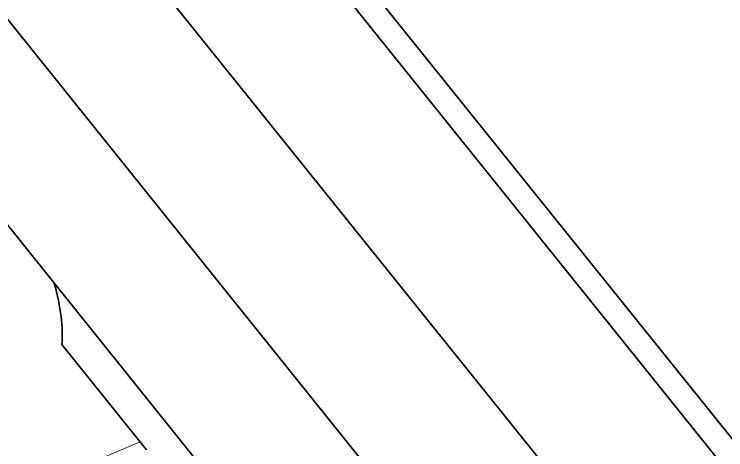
# Model space of a CAD drawing. Extents: x 23 to 417, y 3 to 294.
# Drawn here: x 278.252 to 280.996, y 71.231 to 72.91 of the extents above; entities that cross this region are included whole.
import ezdxf

# ---------------------------------------------------------------- set-up
doc = ezdxf.new("R2010")
doc.units = 0
doc.layers.get('0').update_dxf_attribs({"lineweight": 13})

# ---------------------------------------------------------------- blocks, each defined once
blk = doc.blocks.new('BLOCK4687')
at = {"color": 7, "lineweight": 35}
for p, q in [((36.759, -76.711), (-39.552, 18.162)), ((-42.128, 17.084), (36.609, -80.805)), ((-44.92, 16.273), (36.459, -84.9)), ((-31.59, 8.997), (36.785, -76.01)), ((-33.031, -2.469), (24.293, -73.735))]:
    blk.add_line(p, q, dxfattribs=at)
at = {"color": 7, "lineweight": 35, "ltscale": 0.06512}
blk.add_line((-6.708, -36.192), (-5.075, -38.222), dxfattribs=at)
at = {"color": 7, "lineweight": 13, "ltscale": 0.098935}
blk.add_line((-5.197, -38.07), (-8.848, -39.598), dxfattribs=at)
at = {"color": 7, "lineweight": 35}
blk.add_ellipse((-7.905, -34.597), major_axis=(-0.907, 2.168), ratio=0.365278, start_param=3.746516, end_param=4.370162, dxfattribs=at)

msp = doc.modelspace()

# ---------------------------------------------------------------- block references
at = {"lineweight": 0, "xscale": 0.2, "yscale": 0.2, "zscale": 0.2}
msp.add_blockref('BLOCK4687', (279.777, 78.8757), dxfattribs=at)

doc.saveas('drawing.dxf')
